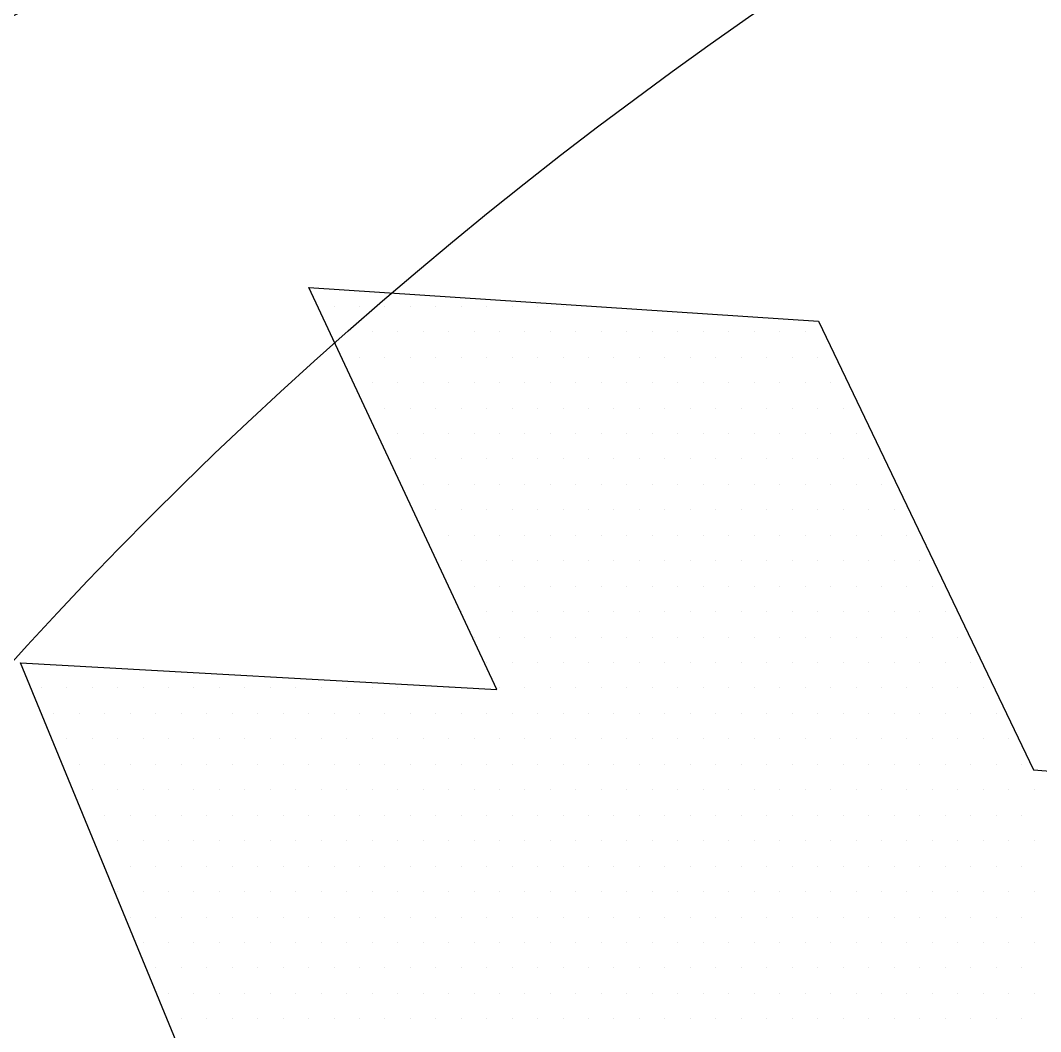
# Paper-space layout 'TOP_A1_00200_01-01-2017_MODELE' of a CAD drawing. Header units: metres. Extents: x 1274 to 2143, y 12 to 312.
# Drawn here: x 1529.506 to 1531.712, y 157.497 to 159.683 of the extents above; entities that cross this region are included whole.
import ezdxf

# ---------------------------------------------------------------- set-up
doc = ezdxf.new("R2010")
doc.units = ezdxf.units.M
doc.header["$LTSCALE"] = 2
doc.set_wipeout_variables(frame=1)
doc.linetypes.add('CACHEX2', pattern=[0.75, 0.5, -0.25])
for name, color, linetype in [('CARTOUCHE', 7, 'Continuous'), ('LOGO', 4, 'Continuous'), ('rosace', 7, 'Continuous')]:
    doc.layers.add(name, color=color, linetype=linetype)

# ---------------------------------------------------------------- blocks, each defined once
blk = doc.blocks.new('A$C715108E3')
at = {"layer": 'LOGO', "color": 131}
for p, q in [((-15.6293, -5.0748), (-15.6293, -5.0748)), ((-15.5699, -5.0748), (-15.5699, -5.0748)), ((-15.4785, -5.0748), (-15.4785, -5.0748)), ((-15.3868, -5.0748), (-15.3868, -5.0748)), ((-15.2948, -5.0748), (-15.2948, -5.0748)), ((-15.203, -5.0748), (-15.203, -5.0748)), ((-15.1115, -5.0748), (-15.1115, -5.0748)), ((-15.0197, -5.0748), (-15.0197, -5.0748)), ((-14.9278, -5.0748), (-14.9278, -5.0748)), ((-14.8364, -5.0748), (-14.8364, -5.0748)), ((-14.7445, -5.0748), (-14.7445, -5.0748)), ((-14.6527, -5.0748), (-14.6527, -5.0748)), ((-15.586, -5.1674), (-15.586, -5.1674)), ((-15.5244, -5.1674), (-15.5244, -5.1674)), ((-15.4324, -5.1674), (-15.4324, -5.1674)), ((-15.3411, -5.1674), (-15.3411, -5.1674)), ((-15.2491, -5.1674), (-15.2491, -5.1674)), ((-15.1572, -5.1674), (-15.1572, -5.1674)), ((-15.0654, -5.1674), (-15.0654, -5.1674)), ((-14.9739, -5.1674), (-14.9739, -5.1674)), ((-14.8821, -5.1674), (-14.8821, -5.1674)), ((-14.7903, -5.1674), (-14.7903, -5.1674)), ((-14.6988, -5.1674), (-14.6988, -5.1674)), ((-14.6068, -5.1674), (-14.6068, -5.1674)), ((-14.5152, -5.1674), (-14.5152, -5.1674)), ((-14.4237, -5.1674), (-14.4237, -5.1674)), ((-14.3319, -5.1674), (-14.3319, -5.1674)), ((-14.24, -5.1674), (-14.24, -5.1674)), ((-14.148, -5.1674), (-14.148, -5.1674)), ((-14.0567, -5.1674), (-14.0567, -5.1674)), ((-13.9647, -5.1674), (-13.9647, -5.1674)), ((-13.8727, -5.1674), (-13.8727, -5.1674)), ((-15.5433, -5.2586), (-15.5433, -5.2586)), ((-15.4785, -5.2586), (-15.4785, -5.2586)), ((-15.3868, -5.2586), (-15.3868, -5.2586)), ((-15.2948, -5.2586), (-15.2948, -5.2586)), ((-15.203, -5.2586), (-15.203, -5.2586)), ((-15.1115, -5.2586), (-15.1115, -5.2586)), ((-15.0197, -5.2586), (-15.0197, -5.2586)), ((-14.9278, -5.2586), (-14.9278, -5.2586)), ((-14.8364, -5.2586), (-14.8364, -5.2586)), ((-14.7445, -5.2586), (-14.7445, -5.2586)), ((-14.6527, -5.2586), (-14.6527, -5.2586)), ((-14.5613, -5.2586), (-14.5613, -5.2586)), ((-14.4694, -5.2586), (-14.4694, -5.2586)), ((-14.3776, -5.2586), (-14.3776, -5.2586)), ((-14.2859, -5.2586), (-14.2859, -5.2586)), ((-14.1943, -5.2586), (-14.1943, -5.2586)), ((-14.1023, -5.2586), (-14.1023, -5.2586)), ((-14.0103, -5.2586), (-14.0103, -5.2586)), ((-13.919, -5.2586), (-13.919, -5.2586)), ((-13.827, -5.2586), (-13.827, -5.2586)), ((-15.5009, -5.3499), (-15.5009, -5.3499)), ((-15.4324, -5.3499), (-15.4324, -5.3499)), ((-15.3411, -5.3499), (-15.3411, -5.3499)), ((-15.2491, -5.3499), (-15.2491, -5.3499)), ((-15.1572, -5.3499), (-15.1572, -5.3499)), ((-15.0654, -5.3499), (-15.0654, -5.3499)), ((-14.9739, -5.3499), (-14.9739, -5.3499)), ((-14.8821, -5.3499), (-14.8821, -5.3499)), ((-14.7903, -5.3499), (-14.7903, -5.3499)), ((-14.6988, -5.3499), (-14.6988, -5.3499)), ((-14.6068, -5.3499), (-14.6068, -5.3499)), ((-14.5152, -5.3499), (-14.5152, -5.3499)), ((-14.4237, -5.3499), (-14.4237, -5.3499)), ((-14.3319, -5.3499), (-14.3319, -5.3499)), ((-14.24, -5.3499), (-14.24, -5.3499)), ((-14.148, -5.3499), (-14.148, -5.3499)), ((-14.0567, -5.3499), (-14.0567, -5.3499)), ((-13.9647, -5.3499), (-13.9647, -5.3499)), ((-13.8727, -5.3499), (-13.8727, -5.3499)), ((-13.7814, -5.3499), (-13.7814, -5.3499)), ((-15.4578, -5.4423), (-15.4578, -5.4423)), ((-15.3868, -5.4423), (-15.3868, -5.4423)), ((-15.2948, -5.4423), (-15.2948, -5.4423)), ((-15.203, -5.4423), (-15.203, -5.4423)), ((-15.1115, -5.4423), (-15.1115, -5.4423)), ((-15.0197, -5.4423), (-15.0197, -5.4423)), ((-14.9278, -5.4423), (-14.9278, -5.4423)), ((-14.8364, -5.4423), (-14.8364, -5.4423)), ((-14.7445, -5.4423), (-14.7445, -5.4423)), ((-14.6527, -5.4423), (-14.6527, -5.4423)), ((-14.5613, -5.4423), (-14.5613, -5.4423)), ((-14.4694, -5.4423), (-14.4694, -5.4423)), ((-14.3776, -5.4423), (-14.3776, -5.4423)), ((-14.2859, -5.4423), (-14.2859, -5.4423)), ((-14.1943, -5.4423), (-14.1943, -5.4423)), ((-14.1023, -5.4423), (-14.1023, -5.4423)), ((-14.0103, -5.4423), (-14.0103, -5.4423)), ((-13.919, -5.4423), (-13.919, -5.4423)), ((-13.827, -5.4423), (-13.827, -5.4423)), ((-13.7351, -5.4423), (-13.7351, -5.4423)), ((-15.4151, -5.5336), (-15.4151, -5.5336)), ((-15.3411, -5.5336), (-15.3411, -5.5336)), ((-15.2491, -5.5336), (-15.2491, -5.5336)), ((-15.1572, -5.5336), (-15.1572, -5.5336)), ((-15.0654, -5.5336), (-15.0654, -5.5336)), ((-14.9739, -5.5336), (-14.9739, -5.5336)), ((-14.8821, -5.5336), (-14.8821, -5.5336)), ((-14.7903, -5.5336), (-14.7903, -5.5336)), ((-14.6988, -5.5336), (-14.6988, -5.5336)), ((-14.6068, -5.5336), (-14.6068, -5.5336)), ((-14.5152, -5.5336), (-14.5152, -5.5336)), ((-14.4237, -5.5336), (-14.4237, -5.5336)), ((-14.3319, -5.5336), (-14.3319, -5.5336)), ((-14.24, -5.5336), (-14.24, -5.5336)), ((-14.148, -5.5336), (-14.148, -5.5336)), ((-14.0567, -5.5336), (-14.0567, -5.5336)), ((-13.9647, -5.5336), (-13.9647, -5.5336)), ((-13.8727, -5.5336), (-13.8727, -5.5336)), ((-13.7814, -5.5336), (-13.7814, -5.5336)), ((-13.6894, -5.5336), (-13.6894, -5.5336)), ((-15.3722, -5.625), (-15.3722, -5.625)), ((-15.2948, -5.625), (-15.2948, -5.625)), ((-15.203, -5.625), (-15.203, -5.625)), ((-15.1115, -5.625), (-15.1115, -5.625)), ((-15.0197, -5.625), (-15.0197, -5.625)), ((-14.9278, -5.625), (-14.9278, -5.625)), ((-14.8364, -5.625), (-14.8364, -5.625)), ((-14.7445, -5.625), (-14.7445, -5.625)), ((-14.6527, -5.625), (-14.6527, -5.625)), ((-14.5613, -5.625), (-14.5613, -5.625)), ((-14.4694, -5.625), (-14.4694, -5.625)), ((-14.3776, -5.625), (-14.3776, -5.625)), ((-14.2859, -5.625), (-14.2859, -5.625)), ((-14.1943, -5.625), (-14.1943, -5.625)), ((-14.1023, -5.625), (-14.1023, -5.625)), ((-14.0103, -5.625), (-14.0103, -5.625)), ((-13.919, -5.625), (-13.919, -5.625)), ((-13.827, -5.625), (-13.827, -5.625)), ((-13.7351, -5.625), (-13.7351, -5.625)), ((-13.6439, -5.625), (-13.6439, -5.625)), ((-15.3296, -5.7176), (-15.3296, -5.7176)), ((-15.2491, -5.7176), (-15.2491, -5.7176)), ((-15.1572, -5.7176), (-15.1572, -5.7176)), ((-15.0654, -5.7176), (-15.0654, -5.7176)), ((-14.9739, -5.7176), (-14.9739, -5.7176)), ((-14.8821, -5.7176), (-14.8821, -5.7176)), ((-14.7903, -5.7176), (-14.7903, -5.7176)), ((-14.6988, -5.7176), (-14.6988, -5.7176)), ((-14.6068, -5.7176), (-14.6068, -5.7176)), ((-14.5152, -5.7176), (-14.5152, -5.7176)), ((-14.4237, -5.7176), (-14.4237, -5.7176)), ((-14.3319, -5.7176), (-14.3319, -5.7176)), ((-14.24, -5.7176), (-14.24, -5.7176)), ((-14.148, -5.7176), (-14.148, -5.7176)), ((-14.0567, -5.7176), (-14.0567, -5.7176)), ((-13.9647, -5.7176), (-13.9647, -5.7176)), ((-13.8727, -5.7176), (-13.8727, -5.7176)), ((-13.7814, -5.7176), (-13.7814, -5.7176)), ((-13.6894, -5.7176), (-13.6894, -5.7176)), ((-13.5976, -5.7176), (-13.5976, -5.7176)), ((-15.2865, -5.8089), (-15.2865, -5.8089)), ((-15.203, -5.8089), (-15.203, -5.8089)), ((-15.1115, -5.8089), (-15.1115, -5.8089)), ((-15.0197, -5.8089), (-15.0197, -5.8089)), ((-14.9278, -5.8089), (-14.9278, -5.8089)), ((-14.8364, -5.8089), (-14.8364, -5.8089)), ((-14.7445, -5.8089), (-14.7445, -5.8089)), ((-14.6527, -5.8089), (-14.6527, -5.8089)), ((-14.5613, -5.8089), (-14.5613, -5.8089)), ((-14.4694, -5.8089), (-14.4694, -5.8089)), ((-14.3776, -5.8089), (-14.3776, -5.8089)), ((-14.2859, -5.8089), (-14.2859, -5.8089)), ((-14.1943, -5.8089), (-14.1943, -5.8089)), ((-14.1023, -5.8089), (-14.1023, -5.8089)), ((-14.0103, -5.8089), (-14.0103, -5.8089)), ((-13.919, -5.8089), (-13.919, -5.8089)), ((-13.827, -5.8089), (-13.827, -5.8089)), ((-13.7351, -5.8089), (-13.7351, -5.8089)), ((-13.6439, -5.8089), (-13.6439, -5.8089)), ((-13.5518, -5.8089), (-13.5518, -5.8089)), ((-15.2438, -5.9005), (-15.2438, -5.9005)), ((-15.1572, -5.9005), (-15.1572, -5.9005)), ((-15.0654, -5.9005), (-15.0654, -5.9005)), ((-14.9739, -5.9005), (-14.9739, -5.9005)), ((-14.8821, -5.9005), (-14.8821, -5.9005)), ((-14.7903, -5.9005), (-14.7903, -5.9005)), ((-14.6988, -5.9005), (-14.6988, -5.9005)), ((-14.6068, -5.9005), (-14.6068, -5.9005)), ((-14.5152, -5.9005), (-14.5152, -5.9005)), ((-14.4237, -5.9005), (-14.4237, -5.9005)), ((-14.3319, -5.9005), (-14.3319, -5.9005)), ((-14.24, -5.9005), (-14.24, -5.9005)), ((-14.148, -5.9005), (-14.148, -5.9005)), ((-14.0567, -5.9005), (-14.0567, -5.9005)), ((-13.9647, -5.9005), (-13.9647, -5.9005)), ((-13.8727, -5.9005), (-13.8727, -5.9005)), ((-13.7814, -5.9005), (-13.7814, -5.9005)), ((-13.6894, -5.9005), (-13.6894, -5.9005)), ((-13.5976, -5.9005), (-13.5976, -5.9005)), ((-13.5061, -5.9005), (-13.5061, -5.9005)), ((-15.2007, -5.9927), (-15.2007, -5.9927)), ((-15.1115, -5.9927), (-15.1115, -5.9927)), ((-15.0197, -5.9927), (-15.0197, -5.9927)), ((-14.9278, -5.9927), (-14.9278, -5.9927)), ((-14.8364, -5.9927), (-14.8364, -5.9927)), ((-14.7445, -5.9927), (-14.7445, -5.9927)), ((-14.6527, -5.9927), (-14.6527, -5.9927)), ((-14.5613, -5.9927), (-14.5613, -5.9927)), ((-14.4694, -5.9927), (-14.4694, -5.9927)), ((-14.3776, -5.9927), (-14.3776, -5.9927)), ((-14.2859, -5.9927), (-14.2859, -5.9927)), ((-14.1943, -5.9927), (-14.1943, -5.9927)), ((-14.1023, -5.9927), (-14.1023, -5.9927)), ((-14.0103, -5.9927), (-14.0103, -5.9927)), ((-13.919, -5.9927), (-13.919, -5.9927)), ((-13.827, -5.9927), (-13.827, -5.9927)), ((-13.7351, -5.9927), (-13.7351, -5.9927)), ((-13.6439, -5.9927), (-13.6439, -5.9927)), ((-13.5518, -5.9927), (-13.5518, -5.9927)), ((-13.46, -5.9927), (-13.46, -5.9927)), ((-15.1584, -6.0842), (-15.1584, -6.0842)), ((-15.1572, -6.0842), (-15.1572, -6.0842)), ((-15.0654, -6.0842), (-15.0654, -6.0842)), ((-14.9739, -6.0842), (-14.9739, -6.0842)), ((-14.8821, -6.0842), (-14.8821, -6.0842)), ((-14.7903, -6.0842), (-14.7903, -6.0842)), ((-14.6988, -6.0842), (-14.6988, -6.0842)), ((-14.6068, -6.0842), (-14.6068, -6.0842)), ((-14.5152, -6.0842), (-14.5152, -6.0842)), ((-14.4237, -6.0842), (-14.4237, -6.0842)), ((-14.3319, -6.0842), (-14.3319, -6.0842)), ((-14.24, -6.0842), (-14.24, -6.0842)), ((-14.148, -6.0842), (-14.148, -6.0842)), ((-14.0567, -6.0842), (-14.0567, -6.0842)), ((-13.9647, -6.0842), (-13.9647, -6.0842)), ((-13.8727, -6.0842), (-13.8727, -6.0842)), ((-13.7814, -6.0842), (-13.7814, -6.0842)), ((-13.6894, -6.0842), (-13.6894, -6.0842)), ((-13.5976, -6.0842), (-13.5976, -6.0842)), ((-13.5061, -6.0842), (-13.5061, -6.0842)), ((-13.4143, -6.0842), (-13.4143, -6.0842)), ((-15.1154, -6.1755), (-15.1154, -6.1755)), ((-15.1115, -6.1755), (-15.1115, -6.1755)), ((-15.0197, -6.1755), (-15.0197, -6.1755)), ((-14.9278, -6.1755), (-14.9278, -6.1755)), ((-14.8364, -6.1755), (-14.8364, -6.1755)), ((-14.7445, -6.1755), (-14.7445, -6.1755)), ((-14.6527, -6.1755), (-14.6527, -6.1755)), ((-14.5613, -6.1755), (-14.5613, -6.1755)), ((-14.4694, -6.1755), (-14.4694, -6.1755)), ((-14.3776, -6.1755), (-14.3776, -6.1755)), ((-14.2859, -6.1755), (-14.2859, -6.1755)), ((-14.1943, -6.1755), (-14.1943, -6.1755)), ((-14.1023, -6.1755), (-14.1023, -6.1755)), ((-14.0103, -6.1755), (-14.0103, -6.1755)), ((-13.919, -6.1755), (-13.919, -6.1755)), ((-13.827, -6.1755), (-13.827, -6.1755)), ((-13.7351, -6.1755), (-13.7351, -6.1755)), ((-13.6439, -6.1755), (-13.6439, -6.1755)), ((-13.5518, -6.1755), (-13.5518, -6.1755)), ((-13.46, -6.1755), (-13.46, -6.1755)), ((-13.3686, -6.1755), (-13.3686, -6.1755)), ((-15.0725, -6.2678), (-15.0725, -6.2678)), ((-15.0654, -6.2678), (-15.0654, -6.2678)), ((-14.9739, -6.2678), (-14.9739, -6.2678)), ((-14.8821, -6.2678), (-14.8821, -6.2678)), ((-14.7903, -6.2678), (-14.7903, -6.2678)), ((-14.6988, -6.2678), (-14.6988, -6.2678)), ((-14.6068, -6.2678), (-14.6068, -6.2678)), ((-14.5152, -6.2678), (-14.5152, -6.2678)), ((-14.4237, -6.2678), (-14.4237, -6.2678)), ((-14.3319, -6.2678), (-14.3319, -6.2678)), ((-14.24, -6.2678), (-14.24, -6.2678)), ((-14.148, -6.2678), (-14.148, -6.2678)), ((-14.0567, -6.2678), (-14.0567, -6.2678)), ((-13.9647, -6.2678), (-13.9647, -6.2678)), ((-13.8727, -6.2678), (-13.8727, -6.2678)), ((-13.7814, -6.2678), (-13.7814, -6.2678)), ((-13.6894, -6.2678), (-13.6894, -6.2678)), ((-13.5976, -6.2678), (-13.5976, -6.2678)), ((-13.5061, -6.2678), (-13.5061, -6.2678)), ((-13.4143, -6.2678), (-13.4143, -6.2678)), ((-13.3225, -6.2678), (-13.3225, -6.2678)), ((-15.0294, -6.3593), (-15.0294, -6.3593)), ((-15.0197, -6.3593), (-15.0197, -6.3593)), ((-14.9278, -6.3593), (-14.9278, -6.3593)), ((-14.8364, -6.3593), (-14.8364, -6.3593)), ((-14.7445, -6.3593), (-14.7445, -6.3593)), ((-14.6527, -6.3593), (-14.6527, -6.3593)), ((-14.5613, -6.3593), (-14.5613, -6.3593)), ((-14.4694, -6.3593), (-14.4694, -6.3593)), ((-14.3776, -6.3593), (-14.3776, -6.3593)), ((-14.2859, -6.3593), (-14.2859, -6.3593)), ((-14.1943, -6.3593), (-14.1943, -6.3593)), ((-14.1023, -6.3593), (-14.1023, -6.3593)), ((-14.0103, -6.3593), (-14.0103, -6.3593)), ((-13.919, -6.3593), (-13.919, -6.3593)), ((-13.827, -6.3593), (-13.827, -6.3593)), ((-13.7351, -6.3593), (-13.7351, -6.3593)), ((-13.6439, -6.3593), (-13.6439, -6.3593)), ((-13.5518, -6.3593), (-13.5518, -6.3593)), ((-13.46, -6.3593), (-13.46, -6.3593)), ((-13.3686, -6.3593), (-13.3686, -6.3593)), ((-13.2767, -6.3593), (-13.2767, -6.3593)), ((-16.6625, -6.4506), (-16.6625, -6.4506)), ((-16.625, -6.4506), (-16.625, -6.4506)), ((-16.5336, -6.4506), (-16.5336, -6.4506)), ((-16.4418, -6.4506), (-16.4418, -6.4506)), ((-16.3497, -6.4506), (-16.3497, -6.4506)), ((-16.2577, -6.4506), (-16.2577, -6.4506)), ((-16.1666, -6.4506), (-16.1666, -6.4506)), ((-16.0746, -6.4506), (-16.0746, -6.4506)), ((-15.983, -6.4506), (-15.983, -6.4506)), ((-15.8913, -6.4506), (-15.8913, -6.4506)), ((-15.7997, -6.4506), (-15.7997, -6.4506)), ((-15.7077, -6.4506), (-15.7077, -6.4506)), ((-15.616, -6.4506), (-15.616, -6.4506)), ((-15.5244, -6.4506), (-15.5244, -6.4506)), ((-15.4324, -6.4506), (-15.4324, -6.4506)), ((-15.3411, -6.4506), (-15.3411, -6.4506)), ((-15.2491, -6.4506), (-15.2491, -6.4506)), ((-15.1572, -6.4506), (-15.1572, -6.4506)), ((-14.9863, -6.4506), (-14.9863, -6.4506)), ((-14.9739, -6.4506), (-14.9739, -6.4506)), ((-14.8821, -6.4506), (-14.8821, -6.4506)), ((-14.7903, -6.4506), (-14.7903, -6.4506)), ((-14.6988, -6.4506), (-14.6988, -6.4506)), ((-14.6068, -6.4506), (-14.6068, -6.4506)), ((-14.5152, -6.4506), (-14.5152, -6.4506)), ((-14.4237, -6.4506), (-14.4237, -6.4506)), ((-14.3319, -6.4506), (-14.3319, -6.4506)), ((-14.24, -6.4506), (-14.24, -6.4506)), ((-14.148, -6.4506), (-14.148, -6.4506)), ((-14.0567, -6.4506), (-14.0567, -6.4506)), ((-13.9647, -6.4506), (-13.9647, -6.4506)), ((-13.8727, -6.4506), (-13.8727, -6.4506)), ((-13.7814, -6.4506), (-13.7814, -6.4506)), ((-13.6894, -6.4506), (-13.6894, -6.4506)), ((-13.5976, -6.4506), (-13.5976, -6.4506)), ((-13.5061, -6.4506), (-13.5061, -6.4506)), ((-13.4143, -6.4506), (-13.4143, -6.4506)), ((-13.3225, -6.4506), (-13.3225, -6.4506)), ((-13.231, -6.4506), (-13.231, -6.4506)), ((-16.6243, -6.5432), (-16.6243, -6.5432)), ((-16.5793, -6.5432), (-16.5793, -6.5432)), ((-16.4875, -6.5432), (-16.4875, -6.5432)), ((-16.3955, -6.5432), (-16.3955, -6.5432)), ((-16.3042, -6.5432), (-16.3042, -6.5432)), ((-16.2122, -6.5432), (-16.2122, -6.5432)), ((-16.1205, -6.5432), (-16.1205, -6.5432)), ((-16.0289, -6.5432), (-16.0289, -6.5432)), ((-15.9369, -6.5432), (-15.9369, -6.5432)), ((-15.8452, -6.5432), (-15.8452, -6.5432)), ((-15.7536, -6.5432), (-15.7536, -6.5432)), ((-15.6619, -6.5432), (-15.6619, -6.5432)), ((-15.5699, -6.5432), (-15.5699, -6.5432)), ((-15.4785, -6.5432), (-15.4785, -6.5432)), ((-15.3868, -6.5432), (-15.3868, -6.5432)), ((-15.2948, -6.5432), (-15.2948, -6.5432)), ((-15.203, -6.5432), (-15.203, -6.5432)), ((-15.1115, -6.5432), (-15.1115, -6.5432)), ((-15.0197, -6.5432), (-15.0197, -6.5432)), ((-14.9278, -6.5432), (-14.9278, -6.5432)), ((-14.8364, -6.5432), (-14.8364, -6.5432)), ((-14.7445, -6.5432), (-14.7445, -6.5432)), ((-14.6527, -6.5432), (-14.6527, -6.5432)), ((-14.5613, -6.5432), (-14.5613, -6.5432)), ((-14.4694, -6.5432), (-14.4694, -6.5432)), ((-14.3776, -6.5432), (-14.3776, -6.5432)), ((-14.2859, -6.5432), (-14.2859, -6.5432)), ((-14.1943, -6.5432), (-14.1943, -6.5432)), ((-14.1023, -6.5432), (-14.1023, -6.5432)), ((-14.0103, -6.5432), (-14.0103, -6.5432)), ((-13.919, -6.5432), (-13.919, -6.5432)), ((-13.827, -6.5432), (-13.827, -6.5432)), ((-13.7351, -6.5432), (-13.7351, -6.5432)), ((-13.6439, -6.5432), (-13.6439, -6.5432)), ((-13.5518, -6.5432), (-13.5518, -6.5432)), ((-13.46, -6.5432), (-13.46, -6.5432)), ((-13.3686, -6.5432), (-13.3686, -6.5432)), ((-13.2767, -6.5432), (-13.2767, -6.5432)), ((-13.1849, -6.5432), (-13.1849, -6.5432)), ((-16.5868, -6.6344), (-16.5868, -6.6344)), ((-16.5336, -6.6344), (-16.5336, -6.6344)), ((-16.4418, -6.6344), (-16.4418, -6.6344)), ((-16.3497, -6.6344), (-16.3497, -6.6344)), ((-16.2577, -6.6344), (-16.2577, -6.6344)), ((-16.1666, -6.6344), (-16.1666, -6.6344)), ((-16.0746, -6.6344), (-16.0746, -6.6344)), ((-15.983, -6.6344), (-15.983, -6.6344)), ((-15.8913, -6.6344), (-15.8913, -6.6344)), ((-15.7997, -6.6344), (-15.7997, -6.6344)), ((-15.7077, -6.6344), (-15.7077, -6.6344)), ((-15.616, -6.6344), (-15.616, -6.6344)), ((-15.5244, -6.6344), (-15.5244, -6.6344)), ((-15.4324, -6.6344), (-15.4324, -6.6344)), ((-15.3411, -6.6344), (-15.3411, -6.6344)), ((-15.2491, -6.6344), (-15.2491, -6.6344)), ((-15.1572, -6.6344), (-15.1572, -6.6344)), ((-15.0654, -6.6344), (-15.0654, -6.6344)), ((-14.9739, -6.6344), (-14.9739, -6.6344)), ((-14.8821, -6.6344), (-14.8821, -6.6344)), ((-14.7903, -6.6344), (-14.7903, -6.6344)), ((-14.6988, -6.6344), (-14.6988, -6.6344)), ((-14.6068, -6.6344), (-14.6068, -6.6344)), ((-14.5152, -6.6344), (-14.5152, -6.6344)), ((-14.4237, -6.6344), (-14.4237, -6.6344)), ((-14.3319, -6.6344), (-14.3319, -6.6344)), ((-14.24, -6.6344), (-14.24, -6.6344)), ((-14.148, -6.6344), (-14.148, -6.6344)), ((-14.0567, -6.6344), (-14.0567, -6.6344)), ((-13.9647, -6.6344), (-13.9647, -6.6344)), ((-13.8727, -6.6344), (-13.8727, -6.6344)), ((-13.7814, -6.6344), (-13.7814, -6.6344)), ((-13.6894, -6.6344), (-13.6894, -6.6344)), ((-13.5976, -6.6344), (-13.5976, -6.6344)), ((-13.5061, -6.6344), (-13.5061, -6.6344)), ((-13.4143, -6.6344), (-13.4143, -6.6344)), ((-13.3225, -6.6344), (-13.3225, -6.6344)), ((-13.231, -6.6344), (-13.231, -6.6344)), ((-13.1392, -6.6344), (-13.1392, -6.6344)), ((-16.5493, -6.7259), (-16.5493, -6.7259)), ((-16.4875, -6.7259), (-16.4875, -6.7259)), ((-16.3955, -6.7259), (-16.3955, -6.7259)), ((-16.3042, -6.7259), (-16.3042, -6.7259)), ((-16.2122, -6.7259), (-16.2122, -6.7259)), ((-16.1205, -6.7259), (-16.1205, -6.7259)), ((-16.0289, -6.7259), (-16.0289, -6.7259)), ((-15.9369, -6.7259), (-15.9369, -6.7259)), ((-15.8452, -6.7259), (-15.8452, -6.7259)), ((-15.7536, -6.7259), (-15.7536, -6.7259)), ((-15.6619, -6.7259), (-15.6619, -6.7259)), ((-15.5699, -6.7259), (-15.5699, -6.7259)), ((-15.4785, -6.7259), (-15.4785, -6.7259)), ((-15.3868, -6.7259), (-15.3868, -6.7259)), ((-15.2948, -6.7259), (-15.2948, -6.7259)), ((-15.203, -6.7259), (-15.203, -6.7259)), ((-15.1115, -6.7259), (-15.1115, -6.7259)), ((-15.0197, -6.7259), (-15.0197, -6.7259)), ((-14.9278, -6.7259), (-14.9278, -6.7259)), ((-14.8364, -6.7259), (-14.8364, -6.7259)), ((-14.7445, -6.7259), (-14.7445, -6.7259)), ((-14.6527, -6.7259), (-14.6527, -6.7259)), ((-14.5613, -6.7259), (-14.5613, -6.7259)), ((-14.4694, -6.7259), (-14.4694, -6.7259)), ((-14.3776, -6.7259), (-14.3776, -6.7259)), ((-14.2859, -6.7259), (-14.2859, -6.7259)), ((-14.1943, -6.7259), (-14.1943, -6.7259)), ((-14.1023, -6.7259), (-14.1023, -6.7259)), ((-14.0103, -6.7259), (-14.0103, -6.7259)), ((-13.919, -6.7259), (-13.919, -6.7259)), ((-13.827, -6.7259), (-13.827, -6.7259)), ((-13.7351, -6.7259), (-13.7351, -6.7259)), ((-13.6439, -6.7259), (-13.6439, -6.7259)), ((-13.5518, -6.7259), (-13.5518, -6.7259)), ((-13.46, -6.7259), (-13.46, -6.7259)), ((-13.3686, -6.7259), (-13.3686, -6.7259)), ((-13.2767, -6.7259), (-13.2767, -6.7259)), ((-13.1849, -6.7259), (-13.1849, -6.7259)), ((-13.0934, -6.7259), (-13.0934, -6.7259)), ((-16.5115, -6.8181), (-16.5115, -6.8181)), ((-16.4418, -6.8181), (-16.4418, -6.8181)), ((-16.3497, -6.8181), (-16.3497, -6.8181)), ((-16.2577, -6.8181), (-16.2577, -6.8181)), ((-16.1666, -6.8181), (-16.1666, -6.8181)), ((-16.0746, -6.8181), (-16.0746, -6.8181)), ((-15.983, -6.8181), (-15.983, -6.8181)), ((-15.8913, -6.8181), (-15.8913, -6.8181)), ((-15.7997, -6.8181), (-15.7997, -6.8181)), ((-15.7077, -6.8181), (-15.7077, -6.8181)), ((-15.616, -6.8181), (-15.616, -6.8181)), ((-15.5244, -6.8181), (-15.5244, -6.8181)), ((-15.4324, -6.8181), (-15.4324, -6.8181)), ((-15.3411, -6.8181), (-15.3411, -6.8181)), ((-15.2491, -6.8181), (-15.2491, -6.8181)), ((-15.1572, -6.8181), (-15.1572, -6.8181)), ((-15.0654, -6.8181), (-15.0654, -6.8181)), ((-14.9739, -6.8181), (-14.9739, -6.8181)), ((-14.8821, -6.8181), (-14.8821, -6.8181)), ((-14.7903, -6.8181), (-14.7903, -6.8181)), ((-14.6988, -6.8181), (-14.6988, -6.8181)), ((-14.6068, -6.8181), (-14.6068, -6.8181)), ((-14.5152, -6.8181), (-14.5152, -6.8181)), ((-14.4237, -6.8181), (-14.4237, -6.8181)), ((-14.3319, -6.8181), (-14.3319, -6.8181)), ((-14.24, -6.8181), (-14.24, -6.8181)), ((-14.148, -6.8181), (-14.148, -6.8181)), ((-14.0567, -6.8181), (-14.0567, -6.8181)), ((-13.9647, -6.8181), (-13.9647, -6.8181)), ((-13.8727, -6.8181), (-13.8727, -6.8181)), ((-13.7814, -6.8181), (-13.7814, -6.8181)), ((-13.6894, -6.8181), (-13.6894, -6.8181)), ((-13.5976, -6.8181), (-13.5976, -6.8181)), ((-13.5061, -6.8181), (-13.5061, -6.8181)), ((-13.4143, -6.8181), (-13.4143, -6.8181)), ((-13.3225, -6.8181), (-13.3225, -6.8181)), ((-13.231, -6.8181), (-13.231, -6.8181)), ((-13.1392, -6.8181), (-13.1392, -6.8181)), ((-13.0473, -6.8181), (-13.0473, -6.8181)), ((-16.4736, -6.9095), (-16.4736, -6.9095)), ((-16.3955, -6.9095), (-16.3955, -6.9095)), ((-16.3042, -6.9095), (-16.3042, -6.9095)), ((-16.2122, -6.9095), (-16.2122, -6.9095)), ((-16.1205, -6.9095), (-16.1205, -6.9095)), ((-16.0289, -6.9095), (-16.0289, -6.9095)), ((-15.9369, -6.9095), (-15.9369, -6.9095)), ((-15.8452, -6.9095), (-15.8452, -6.9095)), ((-15.7536, -6.9095), (-15.7536, -6.9095)), ((-15.6619, -6.9095), (-15.6619, -6.9095)), ((-15.5699, -6.9095), (-15.5699, -6.9095)), ((-15.4785, -6.9095), (-15.4785, -6.9095)), ((-15.3868, -6.9095), (-15.3868, -6.9095)), ((-15.2948, -6.9095), (-15.2948, -6.9095)), ((-15.203, -6.9095), (-15.203, -6.9095)), ((-15.1115, -6.9095), (-15.1115, -6.9095)), ((-15.0197, -6.9095), (-15.0197, -6.9095)), ((-14.9278, -6.9095), (-14.9278, -6.9095)), ((-14.8364, -6.9095), (-14.8364, -6.9095)), ((-14.7445, -6.9095), (-14.7445, -6.9095)), ((-14.6527, -6.9095), (-14.6527, -6.9095)), ((-14.5613, -6.9095), (-14.5613, -6.9095)), ((-14.4694, -6.9095), (-14.4694, -6.9095)), ((-14.3776, -6.9095), (-14.3776, -6.9095)), ((-14.2859, -6.9095), (-14.2859, -6.9095)), ((-14.1943, -6.9095), (-14.1943, -6.9095)), ((-14.1023, -6.9095), (-14.1023, -6.9095)), ((-14.0103, -6.9095), (-14.0103, -6.9095)), ((-13.919, -6.9095), (-13.919, -6.9095)), ((-13.827, -6.9095), (-13.827, -6.9095)), ((-13.7351, -6.9095), (-13.7351, -6.9095)), ((-13.6439, -6.9095), (-13.6439, -6.9095)), ((-13.5518, -6.9095), (-13.5518, -6.9095)), ((-13.46, -6.9095), (-13.46, -6.9095)), ((-13.3686, -6.9095), (-13.3686, -6.9095)), ((-13.2767, -6.9095), (-13.2767, -6.9095)), ((-13.1849, -6.9095), (-13.1849, -6.9095)), ((-13.0934, -6.9095), (-13.0934, -6.9095)), ((-16.4358, -7.0019), (-16.4358, -7.0019)), ((-16.3497, -7.0019), (-16.3497, -7.0019)), ((-16.2577, -7.0019), (-16.2577, -7.0019)), ((-16.1666, -7.0019), (-16.1666, -7.0019)), ((-16.0746, -7.0019), (-16.0746, -7.0019)), ((-15.983, -7.0019), (-15.983, -7.0019)), ((-15.8913, -7.0019), (-15.8913, -7.0019)), ((-15.7997, -7.0019), (-15.7997, -7.0019)), ((-15.7077, -7.0019), (-15.7077, -7.0019)), ((-15.616, -7.0019), (-15.616, -7.0019)), ((-15.5244, -7.0019), (-15.5244, -7.0019)), ((-15.4324, -7.0019), (-15.4324, -7.0019)), ((-15.3411, -7.0019), (-15.3411, -7.0019)), ((-15.2491, -7.0019), (-15.2491, -7.0019)), ((-15.1572, -7.0019), (-15.1572, -7.0019)), ((-15.0654, -7.0019), (-15.0654, -7.0019)), ((-14.9739, -7.0019), (-14.9739, -7.0019)), ((-14.8821, -7.0019), (-14.8821, -7.0019)), ((-14.7903, -7.0019), (-14.7903, -7.0019)), ((-14.6988, -7.0019), (-14.6988, -7.0019)), ((-14.6068, -7.0019), (-14.6068, -7.0019)), ((-14.5152, -7.0019), (-14.5152, -7.0019)), ((-14.4237, -7.0019), (-14.4237, -7.0019)), ((-14.3319, -7.0019), (-14.3319, -7.0019)), ((-14.24, -7.0019), (-14.24, -7.0019)), ((-14.148, -7.0019), (-14.148, -7.0019)), ((-14.0567, -7.0019), (-14.0567, -7.0019)), ((-13.9647, -7.0019), (-13.9647, -7.0019)), ((-13.8727, -7.0019), (-13.8727, -7.0019)), ((-13.7814, -7.0019), (-13.7814, -7.0019)), ((-13.6894, -7.0019), (-13.6894, -7.0019)), ((-13.5976, -7.0019), (-13.5976, -7.0019)), ((-13.5061, -7.0019), (-13.5061, -7.0019)), ((-13.4143, -7.0019), (-13.4143, -7.0019)), ((-13.3225, -7.0019), (-13.3225, -7.0019)), ((-13.231, -7.0019), (-13.231, -7.0019)), ((-13.1392, -7.0019), (-13.1392, -7.0019)), ((-13.0473, -7.0019), (-13.0473, -7.0019)), ((-16.3981, -7.0932), (-16.3981, -7.0932)), ((-16.3955, -7.0932), (-16.3955, -7.0932)), ((-16.3042, -7.0932), (-16.3042, -7.0932)), ((-16.2122, -7.0932), (-16.2122, -7.0932)), ((-16.1205, -7.0932), (-16.1205, -7.0932)), ((-16.0289, -7.0932), (-16.0289, -7.0932)), ((-15.9369, -7.0932), (-15.9369, -7.0932)), ((-15.8452, -7.0932), (-15.8452, -7.0932)), ((-15.7536, -7.0932), (-15.7536, -7.0932)), ((-15.6619, -7.0932), (-15.6619, -7.0932)), ((-15.5699, -7.0932), (-15.5699, -7.0932)), ((-15.4785, -7.0932), (-15.4785, -7.0932)), ((-15.3868, -7.0932), (-15.3868, -7.0932)), ((-15.2948, -7.0932), (-15.2948, -7.0932)), ((-15.203, -7.0932), (-15.203, -7.0932)), ((-15.1115, -7.0932), (-15.1115, -7.0932)), ((-15.0197, -7.0932), (-15.0197, -7.0932)), ((-14.9278, -7.0932), (-14.9278, -7.0932)), ((-14.8364, -7.0932), (-14.8364, -7.0932)), ((-14.7445, -7.0932), (-14.7445, -7.0932)), ((-14.6527, -7.0932), (-14.6527, -7.0932)), ((-14.5613, -7.0932), (-14.5613, -7.0932)), ((-14.4694, -7.0932), (-14.4694, -7.0932)), ((-14.3776, -7.0932), (-14.3776, -7.0932)), ((-14.2859, -7.0932), (-14.2859, -7.0932)), ((-14.1943, -7.0932), (-14.1943, -7.0932)), ((-14.1023, -7.0932), (-14.1023, -7.0932)), ((-14.0103, -7.0932), (-14.0103, -7.0932)), ((-13.919, -7.0932), (-13.919, -7.0932)), ((-13.827, -7.0932), (-13.827, -7.0932)), ((-13.7351, -7.0932), (-13.7351, -7.0932)), ((-13.6439, -7.0932), (-13.6439, -7.0932)), ((-13.5518, -7.0932), (-13.5518, -7.0932)), ((-13.46, -7.0932), (-13.46, -7.0932)), ((-13.3686, -7.0932), (-13.3686, -7.0932)), ((-13.2767, -7.0932), (-13.2767, -7.0932)), ((-13.1849, -7.0932), (-13.1849, -7.0932)), ((-13.0934, -7.0932), (-13.0934, -7.0932)), ((-16.3608, -7.1847), (-16.3608, -7.1847)), ((-16.3497, -7.1847), (-16.3497, -7.1847)), ((-16.2577, -7.1847), (-16.2577, -7.1847)), ((-16.1666, -7.1847), (-16.1666, -7.1847)), ((-16.0746, -7.1847), (-16.0746, -7.1847)), ((-15.983, -7.1847), (-15.983, -7.1847)), ((-15.8913, -7.1847), (-15.8913, -7.1847)), ((-15.7997, -7.1847), (-15.7997, -7.1847)), ((-15.7077, -7.1847), (-15.7077, -7.1847)), ((-15.616, -7.1847), (-15.616, -7.1847)), ((-15.5244, -7.1847), (-15.5244, -7.1847)), ((-15.4324, -7.1847), (-15.4324, -7.1847)), ((-15.3411, -7.1847), (-15.3411, -7.1847)), ((-15.2491, -7.1847), (-15.2491, -7.1847)), ((-15.1572, -7.1847), (-15.1572, -7.1847)), ((-15.0654, -7.1847), (-15.0654, -7.1847)), ((-14.9739, -7.1847), (-14.9739, -7.1847)), ((-14.8821, -7.1847), (-14.8821, -7.1847)), ((-14.7903, -7.1847), (-14.7903, -7.1847)), ((-14.6988, -7.1847), (-14.6988, -7.1847)), ((-14.6068, -7.1847), (-14.6068, -7.1847)), ((-14.5152, -7.1847), (-14.5152, -7.1847)), ((-14.4237, -7.1847), (-14.4237, -7.1847)), ((-14.3319, -7.1847), (-14.3319, -7.1847)), ((-14.24, -7.1847), (-14.24, -7.1847)), ((-14.148, -7.1847), (-14.148, -7.1847)), ((-14.0567, -7.1847), (-14.0567, -7.1847)), ((-13.9647, -7.1847), (-13.9647, -7.1847)), ((-13.8727, -7.1847), (-13.8727, -7.1847)), ((-13.7814, -7.1847), (-13.7814, -7.1847)), ((-13.6894, -7.1847), (-13.6894, -7.1847)), ((-13.5976, -7.1847), (-13.5976, -7.1847)), ((-13.5061, -7.1847), (-13.5061, -7.1847)), ((-13.4143, -7.1847), (-13.4143, -7.1847)), ((-13.3225, -7.1847), (-13.3225, -7.1847)), ((-13.231, -7.1847), (-13.231, -7.1847)), ((-13.1392, -7.1847), (-13.1392, -7.1847)), ((-13.0473, -7.1847), (-13.0473, -7.1847)), ((-16.3226, -7.2773), (-16.3226, -7.2773)), ((-16.3042, -7.2773), (-16.3042, -7.2773)), ((-16.2122, -7.2773), (-16.2122, -7.2773)), ((-16.1205, -7.2773), (-16.1205, -7.2773)), ((-16.0289, -7.2773), (-16.0289, -7.2773)), ((-15.9369, -7.2773), (-15.9369, -7.2773)), ((-15.8452, -7.2773), (-15.8452, -7.2773)), ((-15.7536, -7.2773), (-15.7536, -7.2773)), ((-15.6619, -7.2773), (-15.6619, -7.2773)), ((-15.5699, -7.2773), (-15.5699, -7.2773)), ((-15.4785, -7.2773), (-15.4785, -7.2773)), ((-15.3868, -7.2773), (-15.3868, -7.2773)), ((-15.2948, -7.2773), (-15.2948, -7.2773)), ((-15.203, -7.2773), (-15.203, -7.2773)), ((-15.1115, -7.2773), (-15.1115, -7.2773)), ((-15.0197, -7.2773), (-15.0197, -7.2773)), ((-14.9278, -7.2773), (-14.9278, -7.2773)), ((-14.8364, -7.2773), (-14.8364, -7.2773)), ((-14.7445, -7.2773), (-14.7445, -7.2773)), ((-14.6527, -7.2773), (-14.6527, -7.2773)), ((-14.5613, -7.2773), (-14.5613, -7.2773)), ((-14.4694, -7.2773), (-14.4694, -7.2773)), ((-14.3776, -7.2773), (-14.3776, -7.2773)), ((-14.2859, -7.2773), (-14.2859, -7.2773)), ((-14.1943, -7.2773), (-14.1943, -7.2773)), ((-14.1023, -7.2773), (-14.1023, -7.2773)), ((-14.0103, -7.2773), (-14.0103, -7.2773)), ((-13.919, -7.2773), (-13.919, -7.2773)), ((-13.827, -7.2773), (-13.827, -7.2773)), ((-13.7351, -7.2773), (-13.7351, -7.2773)), ((-13.6439, -7.2773), (-13.6439, -7.2773)), ((-13.5518, -7.2773), (-13.5518, -7.2773)), ((-13.46, -7.2773), (-13.46, -7.2773)), ((-13.3686, -7.2773), (-13.3686, -7.2773)), ((-13.2767, -7.2773), (-13.2767, -7.2773)), ((-13.1849, -7.2773), (-13.1849, -7.2773)), ((-13.0934, -7.2773), (-13.0934, -7.2773)), ((-16.2851, -7.3685), (-16.2851, -7.3685)), ((-16.2577, -7.3685), (-16.2577, -7.3685)), ((-16.1666, -7.3685), (-16.1666, -7.3685)), ((-16.0746, -7.3685), (-16.0746, -7.3685)), ((-15.983, -7.3685), (-15.983, -7.3685)), ((-15.8913, -7.3685), (-15.8913, -7.3685)), ((-15.7997, -7.3685), (-15.7997, -7.3685)), ((-15.7077, -7.3685), (-15.7077, -7.3685)), ((-15.616, -7.3685), (-15.616, -7.3685)), ((-15.5244, -7.3685), (-15.5244, -7.3685)), ((-15.4324, -7.3685), (-15.4324, -7.3685)), ((-15.3411, -7.3685), (-15.3411, -7.3685)), ((-15.2491, -7.3685), (-15.2491, -7.3685)), ((-15.1572, -7.3685), (-15.1572, -7.3685)), ((-15.0654, -7.3685), (-15.0654, -7.3685)), ((-14.9739, -7.3685), (-14.9739, -7.3685)), ((-14.8821, -7.3685), (-14.8821, -7.3685)), ((-14.7903, -7.3685), (-14.7903, -7.3685)), ((-14.6988, -7.3685), (-14.6988, -7.3685)), ((-14.6068, -7.3685), (-14.6068, -7.3685)), ((-14.5152, -7.3685), (-14.5152, -7.3685)), ((-14.4237, -7.3685), (-14.4237, -7.3685)), ((-14.3319, -7.3685), (-14.3319, -7.3685)), ((-14.24, -7.3685), (-14.24, -7.3685)), ((-14.148, -7.3685), (-14.148, -7.3685)), ((-14.0567, -7.3685), (-14.0567, -7.3685)), ((-13.9647, -7.3685), (-13.9647, -7.3685)), ((-13.8727, -7.3685), (-13.8727, -7.3685)), ((-13.7814, -7.3685), (-13.7814, -7.3685)), ((-13.6894, -7.3685), (-13.6894, -7.3685)), ((-13.5976, -7.3685), (-13.5976, -7.3685)), ((-13.5061, -7.3685), (-13.5061, -7.3685)), ((-13.4143, -7.3685), (-13.4143, -7.3685)), ((-13.3225, -7.3685), (-13.3225, -7.3685)), ((-13.231, -7.3685), (-13.231, -7.3685)), ((-13.1392, -7.3685), (-13.1392, -7.3685)), ((-13.0473, -7.3685), (-13.0473, -7.3685)), ((-16.2476, -7.4598), (-16.2476, -7.4598)), ((-16.2122, -7.4598), (-16.2122, -7.4598)), ((-16.1205, -7.4598), (-16.1205, -7.4598)), ((-16.0289, -7.4598), (-16.0289, -7.4598)), ((-15.9369, -7.4598), (-15.9369, -7.4598)), ((-15.8452, -7.4598), (-15.8452, -7.4598)), ((-15.7536, -7.4598), (-15.7536, -7.4598)), ((-15.6619, -7.4598), (-15.6619, -7.4598)), ((-15.5699, -7.4598), (-15.5699, -7.4598)), ((-15.4785, -7.4598), (-15.4785, -7.4598)), ((-15.3868, -7.4598), (-15.3868, -7.4598)), ((-15.2948, -7.4598), (-15.2948, -7.4598)), ((-15.203, -7.4598), (-15.203, -7.4598)), ((-15.1115, -7.4598), (-15.1115, -7.4598)), ((-15.0197, -7.4598), (-15.0197, -7.4598)), ((-14.9278, -7.4598), (-14.9278, -7.4598)), ((-14.8364, -7.4598), (-14.8364, -7.4598)), ((-14.7445, -7.4598), (-14.7445, -7.4598)), ((-14.6527, -7.4598), (-14.6527, -7.4598)), ((-14.5613, -7.4598), (-14.5613, -7.4598)), ((-14.4694, -7.4598), (-14.4694, -7.4598)), ((-14.3776, -7.4598), (-14.3776, -7.4598)), ((-14.2859, -7.4598), (-14.2859, -7.4598)), ((-14.1943, -7.4598), (-14.1943, -7.4598)), ((-14.1023, -7.4598), (-14.1023, -7.4598)), ((-14.0103, -7.4598), (-14.0103, -7.4598)), ((-13.919, -7.4598), (-13.919, -7.4598)), ((-13.827, -7.4598), (-13.827, -7.4598)), ((-13.7351, -7.4598), (-13.7351, -7.4598)), ((-13.6439, -7.4598), (-13.6439, -7.4598)), ((-13.5518, -7.4598), (-13.5518, -7.4598)), ((-13.46, -7.4598), (-13.46, -7.4598)), ((-13.3686, -7.4598), (-13.3686, -7.4598)), ((-13.2767, -7.4598), (-13.2767, -7.4598)), ((-13.1849, -7.4598), (-13.1849, -7.4598)), ((-13.0934, -7.4598), (-13.0934, -7.4598)), ((-16.2094, -7.5524), (-16.2094, -7.5524)), ((-16.1666, -7.5524), (-16.1666, -7.5524)), ((-16.0746, -7.5524), (-16.0746, -7.5524)), ((-15.983, -7.5524), (-15.983, -7.5524)), ((-15.8913, -7.5524), (-15.8913, -7.5524)), ((-15.7997, -7.5524), (-15.7997, -7.5524)), ((-15.7077, -7.5524), (-15.7077, -7.5524)), ((-15.616, -7.5524), (-15.616, -7.5524)), ((-15.5244, -7.5524), (-15.5244, -7.5524)), ((-15.4324, -7.5524), (-15.4324, -7.5524)), ((-15.3411, -7.5524), (-15.3411, -7.5524)), ((-15.2491, -7.5524), (-15.2491, -7.5524)), ((-15.1572, -7.5524), (-15.1572, -7.5524)), ((-15.0654, -7.5524), (-15.0654, -7.5524)), ((-14.9739, -7.5524), (-14.9739, -7.5524)), ((-14.8821, -7.5524), (-14.8821, -7.5524)), ((-14.7903, -7.5524), (-14.7903, -7.5524)), ((-14.6988, -7.5524), (-14.6988, -7.5524)), ((-14.6068, -7.5524), (-14.6068, -7.5524)), ((-14.5152, -7.5524), (-14.5152, -7.5524)), ((-14.4237, -7.5524), (-14.4237, -7.5524)), ((-14.3319, -7.5524), (-14.3319, -7.5524)), ((-14.24, -7.5524), (-14.24, -7.5524)), ((-14.148, -7.5524), (-14.148, -7.5524)), ((-14.0567, -7.5524), (-14.0567, -7.5524)), ((-13.9647, -7.5524), (-13.9647, -7.5524)), ((-13.8727, -7.5524), (-13.8727, -7.5524)), ((-13.7814, -7.5524), (-13.7814, -7.5524)), ((-13.6894, -7.5524), (-13.6894, -7.5524)), ((-13.5976, -7.5524), (-13.5976, -7.5524)), ((-13.5061, -7.5524), (-13.5061, -7.5524)), ((-13.4143, -7.5524), (-13.4143, -7.5524)), ((-13.3225, -7.5524), (-13.3225, -7.5524)), ((-13.231, -7.5524), (-13.231, -7.5524)), ((-13.1392, -7.5524), (-13.1392, -7.5524)), ((-13.0473, -7.5524), (-13.0473, -7.5524)), ((-16.1721, -7.6438), (-16.1721, -7.6438)), ((-16.1205, -7.6438), (-16.1205, -7.6438)), ((-16.0289, -7.6438), (-16.0289, -7.6438)), ((-15.9369, -7.6438), (-15.9369, -7.6438)), ((-15.8452, -7.6438), (-15.8452, -7.6438)), ((-15.7536, -7.6438), (-15.7536, -7.6438)), ((-15.6619, -7.6438), (-15.6619, -7.6438)), ((-15.5699, -7.6438), (-15.5699, -7.6438)), ((-15.4785, -7.6438), (-15.4785, -7.6438)), ((-15.3868, -7.6438), (-15.3868, -7.6438)), ((-15.2948, -7.6438), (-15.2948, -7.6438)), ((-15.203, -7.6438), (-15.203, -7.6438)), ((-15.1115, -7.6438), (-15.1115, -7.6438)), ((-15.0197, -7.6438), (-15.0197, -7.6438)), ((-14.9278, -7.6438), (-14.9278, -7.6438)), ((-14.8364, -7.6438), (-14.8364, -7.6438)), ((-14.7445, -7.6438), (-14.7445, -7.6438)), ((-14.6527, -7.6438), (-14.6527, -7.6438)), ((-14.5613, -7.6438), (-14.5613, -7.6438)), ((-14.4694, -7.6438), (-14.4694, -7.6438)), ((-14.3776, -7.6438), (-14.3776, -7.6438)), ((-14.2859, -7.6438), (-14.2859, -7.6438)), ((-14.1943, -7.6438), (-14.1943, -7.6438)), ((-14.1023, -7.6438), (-14.1023, -7.6438)), ((-14.0103, -7.6438), (-14.0103, -7.6438)), ((-13.919, -7.6438), (-13.919, -7.6438)), ((-13.827, -7.6438), (-13.827, -7.6438)), ((-13.7351, -7.6438), (-13.7351, -7.6438)), ((-13.6439, -7.6438), (-13.6439, -7.6438)), ((-13.5518, -7.6438), (-13.5518, -7.6438)), ((-13.46, -7.6438), (-13.46, -7.6438)), ((-13.3686, -7.6438), (-13.3686, -7.6438)), ((-13.2767, -7.6438), (-13.2767, -7.6438)), ((-13.1849, -7.6438), (-13.1849, -7.6438)), ((-13.0934, -7.6438), (-13.0934, -7.6438))]:
    blk.add_line(p, q, dxfattribs=at)
blk.add_lwpolyline([(-16.6996, -6.3604), (-14.9839, -6.4571), (-15.6602, -5.0073), (-13.824, -5.1291), (-13.0505, -6.7465), (-11.2141, -6.8921), (-10.6584, -8.5824), (-12.3018, -8.4857), (-11.915, -9.4512), (-14.1137, -8.8238), (-14.2348, -8.2439), (-15.9745, -8.1234)], close=True, dxfattribs=at)
blk = doc.blocks.new('A$C581E6685')
at = {"layer": 'rosace', "color": 32, "linetype": 'CACHEX2', "ltscale": 1.5}
blk.add_ellipse((-38.0538, 23.8138), major_axis=(-19.0311, -3.534), ratio=0.590567, dxfattribs=at)
at = {"layer": 'rosace', "color": 32}
blk.add_ellipse((-37.6144, 23.8499), major_axis=(-13.5768, -4.2839), ratio=0.791971, dxfattribs=at)
at = {"layer": 'CARTOUCHE'}
blk.add_blockref('A$C715108E3', (-31.6739, 36.3189), dxfattribs=at)
blk = doc.blocks.new('A$C4D68259D')
blk.add_wipeout([(0, 25.6223), (0.1652, 26.7367), (0.7383, 27.8861), (1.6708, 28.7909), (2.8466, 29.3316), (3.5435, 29.4509), (3.5435, 29.4509), (94.9287, 29.4623), (96.0552, 29.2902), (97.2167, 28.6987), (97.7035, 28.2661), (98.0951, 27.7798), (98.6162, 26.658), (98.7362, 26.0362), (98.7516, 25.8527), (98.7585, 3.8387), (98.5719, 2.6574), (98.0189, 1.5743), (97.5848, 1.0765), (97.1232, 0.6959), (95.9338, 0.1366), (95.4142, 0.0321), (95.1105, 0.0048), (3.7555, 0.0009), (2.7133, 0.169), (1.5147, 0.7841), (0.6714, 1.6707), (0.147, 2.7876), (0.0063, 3.6209)]).dxf.layer = 'CARTOUCHE'
at = {"layer": 'CARTOUCHE'}
blk.add_rational_spline([(0, 25.6223), (0, 14.7312), (0, 3.84), (0, 0), (3.84, 0), (49.3793, 0), (94.9185, 0), (98.7585, 0), (98.7585, 3.84), (98.7585, 14.7312), (98.7585, 25.6223), (98.7585, 29.4623), (94.9185, 29.4623), (49.3793, 29.4623), (3.84, 29.4623), (0, 29.4623), (0, 25.6223)], [1, 1, 1, 0.707106781187, 1, 1, 1, 0.707106781187, 1, 1, 1, 0.707106781187, 1, 1, 1, 0.707106781187, 1], degree=2, knots=[0, 0, 0, 1, 1, 2.570796, 2.570796, 3.570796, 3.570796, 5.141593, 5.141593, 6.141593, 6.141593, 7.712389, 7.712389, 8.712389, 8.712389, 10.283185, 10.283185, 10.283185], dxfattribs=at)
at = {"layer": 'CARTOUCHE', "xscale": 0.6, "yscale": 0.6, "zscale": 0.6}
blk.add_blockref('A$C581E6685', (37.2707, 1.3806), dxfattribs=at)

psp = doc.layouts.new('TOP_A1_00200_01-01-2017_MODELE')

# ---------------------------------------------------------------- block references
at = {"layer": 'rosace'}
psp.add_blockref('A$C4D68259D', (1521.2598, 138.9386), dxfattribs=at)

doc.saveas('drawing.dxf')
